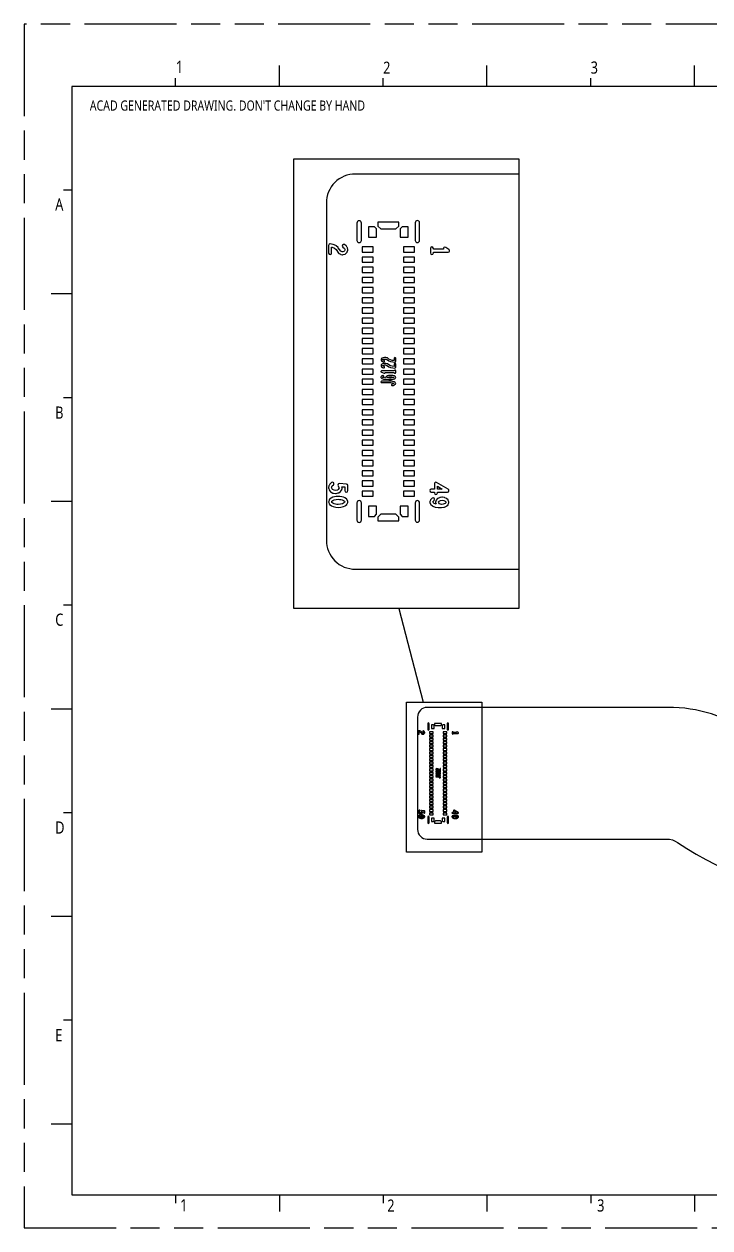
# Model space of a CAD drawing. Header units: millimetres. Extents: x 3228 to 3404, y -274 to -150.
# Drawn here: x 3228.4 to 3299.2, y -273.9 to -149.7 of the extents above; entities that cross this region are included whole.
import ezdxf

# ---------------------------------------------------------------- set-up
doc = ezdxf.new("R2010")
doc.units = ezdxf.units.MM
doc.linetypes.add('PHANTOM', pattern=[29.5, 9.5, -1.5, 3, -1.5, 3, -1.5, 9.5])
doc.layers.get('0').update_dxf_attribs({"lineweight": 25})
doc.layers.add('0PAPERF', color=2, linetype='PHANTOM', plot=False)
for name, color, linetype in [('c_layer1', 2, 'Continuous'), ('outline_layer0', 1, 'Continuous'), ('鵬鼎', 5, 'Continuous')]:
    doc.layers.add(name, color=color, linetype=linetype)
doc.layers.add('DIM', color=100, linetype='Continuous', lineweight=15)
doc.layers.add('尺寸線', color=3, linetype='Continuous', lineweight=20)
doc.styles.get("Standard").update_dxf_attribs({"font": 'simplex.shx', "width": 0.8, "height": 4})

msp = doc.modelspace()

# ---------------------------------------------------------------- linework, layer by layer
for p, q in [((3254.78, -156.09), (3254.78, -153.95)), ((3276.21, -156.09), (3276.21, -153.95)), ((3297.63, -156.09), (3297.63, -153.95)), ((3244.07, -156.09), (3244.07, -155.24)), ((3265.49, -156.09), (3265.49, -155.24)), ((3286.92, -156.09), (3286.92, -155.24)), ((3398.77, -156.09), (3233.35, -156.09)), ((3233.35, -156.09), (3233.35, -270.51)), ((3233.35, -166.81), (3232.5, -166.81)), ((3233.35, -177.52), (3231.21, -177.52)), ((3233.35, -188.23), (3232.5, -188.23)), ((3233.35, -198.95), (3231.21, -198.95)), ((3233.35, -209.66), (3232.5, -209.66)), ((3267.1, -210.01), (3269.64, -219.67)), ((3233.35, -220.37), (3231.21, -220.37)), ((3233.35, -231.09), (3232.5, -231.09)), ((3233.35, -241.8), (3231.21, -241.8)), ((3233.35, -252.51), (3232.5, -252.51)), ((3233.35, -260.46), (3233.35, -263.13)), ((3233.35, -263.23), (3231.21, -263.23)), ((3233.35, -263.13), (3233.35, -265.79)), ((3233.35, -265.18), (3233.35, -267.85)), ((3233.35, -267.85), (3233.35, -270.51)), ((3233.35, -270.51), (3398.77, -270.51)), ((3244.07, -270.51), (3244.07, -271.37)), ((3254.78, -270.51), (3254.78, -272.23)), ((3265.49, -270.51), (3265.49, -271.37)), ((3276.21, -270.51), (3276.21, -272.23)), ((3286.92, -270.51), (3286.92, -271.37)), ((3297.63, -270.51), (3297.63, -272.23))]:
    msp.add_line(p, q)
for points in [[(3256.28, -163.56), (3279.51, -163.56), (3279.51, -210.01), (3256.28, -210.01)], [(3267.92, -219.67), (3275.67, -219.67), (3275.67, -235.15), (3267.92, -235.15)]]:
    msp.add_lwpolyline(points, close=True)
at = {"layer": '0PAPERF'}
for p, q in [((3404.17, -149.66), (3228.42, -149.66)), ((3228.42, -149.66), (3228.42, -273.94)), ((3228.42, -273.94), (3404.17, -273.94))]:
    msp.add_line(p, q, dxfattribs=at)
at = {"layer": 'c_layer1'}
for p, q in [((3271.09, -197.38), (3271.58, -197.67)), ((3272.86, -230.95), (3273.02, -231.04))]:
    msp.add_line(p, q, dxfattribs=at)
for points in [[(3263.25, -171.99), (3263.25, -170.2, 1), (3262.79, -170.2), (3262.79, -171.99, 1)], [(3269.26, -171.99), (3269.26, -170.17, 1), (3268.8, -170.17), (3268.8, -171.99, 1)], [(3261.84, -172.93), (3261.81, -172.77, 0.096713), (3261.79, -172.72), (3261.71, -172.59, 0.104837), (3261.66, -172.54), (3261.5, -172.43, 1), (3261.33, -172.68), (3261.47, -172.78, -0.302275), (3261.5, -173.06), (3261.42, -173.14, -0.270288), (3261.12, -173.1), (3260.86, -172.75, 0.056123), (3260.84, -172.72), (3260.65, -172.55, 0.085641), (3260.6, -172.53), (3260.32, -172.41, 0.060722), (3260.29, -172.4), (3260.04, -172.36, 0.460623), (3259.86, -172.52), (3259.86, -173.31, 1), (3260.17, -173.31), (3260.17, -172.69), (3260.23, -172.7), (3260.46, -172.8), (3260.63, -172.94), (3260.9, -173.31, 0.111816), (3260.95, -173.35), (3261.09, -173.43, 0.098326), (3261.14, -173.45), (3261.31, -173.47, 0.085905), (3261.36, -173.46), (3261.53, -173.43, 0.135816), (3261.6, -173.39), (3261.74, -173.25, 0.134162), (3261.78, -173.19), (3261.84, -173, 0.118708)], [(3272.29, -172.93), (3271.95, -172.71, 0.797505), (3271.73, -172.91), (3270.68, -172.91), (3270.68, -172.83, 1), (3270.37, -172.83), (3270.37, -173.29, 1), (3270.68, -173.29), (3270.68, -173.21), (3272.2, -173.21, 0.738896)], [(3272.21, -197.69), (3271.01, -196.98, 0.581113), (3270.78, -197.12), (3270.78, -197.67), (3270.46, -197.67, 1), (3270.46, -197.97), (3270.78, -197.97), (3270.78, -198.07, 1), (3271.09, -198.07), (3271.09, -197.97), (3272.14, -197.97, 0.766334)], [(3261.83, -198.94), (3261.78, -198.79, 0.137533), (3261.73, -198.72), (3261.59, -198.6, 0.066396), (3261.56, -198.58, 0.128617), (3260.85, -198.42, 0.135549), (3260.11, -198.6), (3259.97, -198.72, 0.137545), (3259.93, -198.79), (3259.87, -198.94, 0.176865), (3259.87, -199.04), (3259.93, -199.19, 0.137533), (3259.97, -199.26), (3260.11, -199.37, 0.066396), (3260.15, -199.39), (3260.34, -199.48, 0.165297), (3261.39, -199.47), (3261.56, -199.39, 0.066364), (3261.59, -199.37), (3261.73, -199.26, 0.137724), (3261.78, -199.19), (3261.83, -199.04, 0.178228)], [(3261.53, -198.99), (3261.51, -199.05), (3261.41, -199.12), (3261.28, -199.19), (3261.08, -199.24), (3260.85, -199.25, -0.13067), (3260.29, -199.12), (3260.2, -199.05), (3260.18, -198.99), (3260.2, -198.93), (3260.29, -198.85), (3260.43, -198.79), (3260.63, -198.74), (3260.85, -198.72, -0.13067), (3261.41, -198.85), (3261.51, -198.93)], [(3263.25, -200.87), (3263.25, -199.09, 1), (3262.79, -199.09), (3262.79, -200.87, 1)], [(3269.26, -200.86), (3269.26, -199.09, 1), (3268.8, -199.09), (3268.8, -200.86, 1)], [(3270.25, -222.48), (3270.25, -221.89, 1), (3270.09, -221.89), (3270.09, -222.48, 1)], [(3272.25, -222.48), (3272.25, -221.87, 1), (3272.1, -221.87), (3272.1, -222.48, 1)], [(3269.78, -222.79), (3269.77, -222.74, 0.096713), (3269.76, -222.73), (3269.73, -222.68, 0.104837), (3269.72, -222.67), (3269.66, -222.63, 1), (3269.61, -222.71), (3269.65, -222.74, -0.302275), (3269.66, -222.84), (3269.64, -222.86, -0.270288), (3269.54, -222.85), (3269.45, -222.73, 0.056123), (3269.44, -222.73), (3269.38, -222.67, 0.085641), (3269.37, -222.66), (3269.27, -222.62, 0.060722), (3269.26, -222.62), (3269.18, -222.61, 0.460623), (3269.12, -222.66), (3269.12, -222.92, 1), (3269.22, -222.92), (3269.22, -222.72), (3269.24, -222.72), (3269.32, -222.75), (3269.37, -222.8), (3269.46, -222.92, 0.111816), (3269.48, -222.94), (3269.53, -222.96, 0.098326), (3269.55, -222.97), (3269.6, -222.97, 0.085905), (3269.62, -222.97), (3269.67, -222.96, 0.135816), (3269.7, -222.95), (3269.74, -222.9, 0.134162), (3269.76, -222.88), (3269.78, -222.82, 0.118708)], [(3273.26, -222.8), (3273.15, -222.72, 0.797505), (3273.08, -222.79), (3272.72, -222.79), (3272.72, -222.76, 1), (3272.62, -222.76), (3272.62, -222.91, 1), (3272.72, -222.91), (3272.72, -222.89), (3273.23, -222.89, 0.738896)], [(3273.24, -231.05), (3272.84, -230.81, 0.581113), (3272.76, -230.86), (3272.76, -231.04), (3272.65, -231.04, 1), (3272.65, -231.14), (3272.76, -231.14), (3272.76, -231.17, 1), (3272.86, -231.17), (3272.86, -231.14), (3273.21, -231.14, 0.766334)], [(3269.78, -231.46), (3269.76, -231.41, 0.137533), (3269.74, -231.39), (3269.69, -231.35, 0.066396), (3269.68, -231.35, 0.128617), (3269.45, -231.29, 0.135549), (3269.2, -231.35), (3269.16, -231.39, 0.137545), (3269.14, -231.41), (3269.12, -231.46, 0.176865), (3269.12, -231.5), (3269.14, -231.55, 0.137533), (3269.16, -231.57), (3269.2, -231.61, 0.066396), (3269.21, -231.62), (3269.28, -231.64, 0.165297), (3269.63, -231.64), (3269.68, -231.62, 0.066364), (3269.69, -231.61), (3269.74, -231.57, 0.137724), (3269.76, -231.55), (3269.78, -231.5, 0.178228)], [(3269.67, -231.48), (3269.67, -231.5), (3269.64, -231.53), (3269.59, -231.55), (3269.52, -231.56), (3269.45, -231.57, -0.13067), (3269.26, -231.53), (3269.23, -231.5), (3269.22, -231.48), (3269.23, -231.46), (3269.26, -231.44), (3269.31, -231.42), (3269.37, -231.4), (3269.45, -231.39, -0.13067), (3269.64, -231.44), (3269.67, -231.46)], [(3270.25, -232.11), (3270.25, -231.52, 1), (3270.09, -231.52), (3270.09, -232.11, 1)], [(3272.25, -232.1), (3272.25, -231.52, 1), (3272.1, -231.52), (3272.1, -232.1, 1)]]:
    msp.add_lwpolyline(points, format="xyb", close=True, dxfattribs=at)
for points in [[(3267.1, -170.51), (3267.1, -170.12), (3264.94, -170.12), (3264.94, -170.51), (3265.24, -170.81), (3266.8, -170.81)], [(3264.81, -171.65), (3264.81, -170.81), (3264.6, -170.6), (3263.97, -170.6), (3263.97, -171.65)], [(3268.08, -171.65), (3268.08, -170.6), (3267.45, -170.6), (3267.24, -170.81), (3267.24, -171.65)], [(3264.45, -173.2), (3264.45, -172.67), (3263.31, -172.67), (3263.31, -173.2)], [(3268.74, -173.2), (3268.74, -172.67), (3267.6, -172.67), (3267.6, -173.2)], [(3264.45, -174.25), (3264.45, -173.72), (3263.31, -173.72), (3263.31, -174.25)], [(3268.74, -174.25), (3268.74, -173.72), (3267.6, -173.72), (3267.6, -174.25)], [(3264.45, -175.3), (3264.45, -174.77), (3263.31, -174.77), (3263.31, -175.3)], [(3268.74, -175.3), (3268.74, -174.77), (3267.6, -174.77), (3267.6, -175.3)], [(3264.45, -176.35), (3264.45, -175.82), (3263.31, -175.82), (3263.31, -176.35)], [(3268.74, -176.35), (3268.74, -175.82), (3267.6, -175.82), (3267.6, -176.35)], [(3264.45, -177.4), (3264.45, -176.87), (3263.31, -176.87), (3263.31, -177.4)], [(3268.74, -177.4), (3268.74, -176.87), (3267.6, -176.87), (3267.6, -177.4)], [(3264.45, -178.45), (3264.45, -177.92), (3263.31, -177.92), (3263.31, -178.45)], [(3268.74, -178.45), (3268.74, -177.92), (3267.6, -177.92), (3267.6, -178.45)], [(3264.45, -179.5), (3264.45, -178.97), (3263.31, -178.97), (3263.31, -179.5)], [(3264.45, -180.55), (3264.45, -180.02), (3263.31, -180.02), (3263.31, -180.55)], [(3268.74, -179.5), (3268.74, -178.97), (3267.6, -178.97), (3267.6, -179.5)], [(3268.74, -180.55), (3268.74, -180.02), (3267.6, -180.02), (3267.6, -180.55)], [(3264.45, -181.6), (3264.45, -181.07), (3263.31, -181.07), (3263.31, -181.6)], [(3268.74, -181.6), (3268.74, -181.07), (3267.6, -181.07), (3267.6, -181.6)], [(3264.45, -182.65), (3264.45, -182.12), (3263.31, -182.12), (3263.31, -182.65)], [(3268.74, -182.65), (3268.74, -182.12), (3267.6, -182.12), (3267.6, -182.65)], [(3264.45, -183.7), (3264.45, -183.17), (3263.31, -183.17), (3263.31, -183.7)], [(3268.74, -183.7), (3268.74, -183.17), (3267.6, -183.17), (3267.6, -183.7)], [(3264.45, -184.75), (3264.45, -184.22), (3263.31, -184.22), (3263.31, -184.75)], [(3268.74, -184.75), (3268.74, -184.22), (3267.6, -184.22), (3267.6, -184.75)], [(3264.45, -185.8), (3264.45, -185.27), (3263.31, -185.27), (3263.31, -185.8)], [(3264.45, -186.85), (3264.45, -186.32), (3263.31, -186.32), (3263.31, -186.85)], [(3268.74, -185.8), (3268.74, -185.27), (3267.6, -185.27), (3267.6, -185.8)], [(3268.74, -186.85), (3268.74, -186.32), (3267.6, -186.32), (3267.6, -186.85)], [(3264.45, -187.9), (3264.45, -187.37), (3263.31, -187.37), (3263.31, -187.9)], [(3268.74, -187.9), (3268.74, -187.37), (3267.6, -187.37), (3267.6, -187.9)], [(3264.45, -188.95), (3264.45, -188.42), (3263.31, -188.42), (3263.31, -188.95)], [(3268.74, -188.95), (3268.74, -188.42), (3267.6, -188.42), (3267.6, -188.95)], [(3264.45, -190), (3264.45, -189.47), (3263.31, -189.47), (3263.31, -190)], [(3268.74, -190), (3268.74, -189.47), (3267.6, -189.47), (3267.6, -190)], [(3264.45, -191.05), (3264.45, -190.52), (3263.31, -190.52), (3263.31, -191.05)], [(3268.74, -191.05), (3268.74, -190.52), (3267.6, -190.52), (3267.6, -191.05)], [(3264.45, -192.1), (3264.45, -191.57), (3263.31, -191.57), (3263.31, -192.1)], [(3264.45, -193.15), (3264.45, -192.62), (3263.31, -192.62), (3263.31, -193.15)], [(3268.74, -192.1), (3268.74, -191.57), (3267.6, -191.57), (3267.6, -192.1)], [(3268.74, -193.15), (3268.74, -192.62), (3267.6, -192.62), (3267.6, -193.15)], [(3264.45, -194.2), (3264.45, -193.67), (3263.31, -193.67), (3263.31, -194.2)], [(3268.74, -194.2), (3268.74, -193.67), (3267.6, -193.67), (3267.6, -194.2)], [(3264.45, -195.25), (3264.45, -194.72), (3263.31, -194.72), (3263.31, -195.25)], [(3268.74, -195.25), (3268.74, -194.72), (3267.6, -194.72), (3267.6, -195.25)], [(3264.45, -196.3), (3264.45, -195.77), (3263.31, -195.77), (3263.31, -196.3)], [(3268.74, -196.3), (3268.74, -195.77), (3267.6, -195.77), (3267.6, -196.3)], [(3264.45, -197.35), (3264.45, -196.82), (3263.31, -196.82), (3263.31, -197.35)], [(3268.74, -197.35), (3268.74, -196.82), (3267.6, -196.82), (3267.6, -197.35)], [(3264.45, -198.4), (3264.45, -197.87), (3263.31, -197.87), (3263.31, -198.4)], [(3268.74, -198.4), (3268.74, -197.87), (3267.6, -197.87), (3267.6, -198.4)], [(3271.97, -199.04), (3271.95, -199.09), (3271.88, -199.16), (3271.7, -199.24), (3271.52, -199.26), (3271.32, -199.18), (3271.23, -199.1), (3271.21, -199.03), (3271.22, -198.98), (3271.28, -198.92), (3271.43, -198.84), (3271.58, -198.81), (3271.76, -198.84), (3271.88, -198.9), (3271.95, -198.97)], [(3264.81, -200.27), (3264.81, -199.43), (3263.97, -199.43), (3263.97, -200.48), (3264.6, -200.48)], [(3268.08, -200.48), (3268.08, -199.43), (3267.24, -199.43), (3267.24, -200.27), (3267.45, -200.48)], [(3267.1, -200.96), (3267.1, -200.57), (3266.8, -200.27), (3265.24, -200.27), (3264.94, -200.57), (3264.94, -200.96)], [(3270.77, -222.37), (3270.77, -222.09), (3270.7, -222.02), (3270.49, -222.02), (3270.49, -222.37)], [(3271.53, -221.99), (3271.53, -221.86), (3270.81, -221.86), (3270.81, -221.99), (3270.91, -222.09), (3271.43, -222.09)], [(3271.86, -222.37), (3271.86, -222.02), (3271.65, -222.02), (3271.58, -222.09), (3271.58, -222.37)], [(3270.65, -222.89), (3270.65, -222.71), (3270.27, -222.71), (3270.27, -222.89)], [(3270.65, -223.24), (3270.65, -223.06), (3270.27, -223.06), (3270.27, -223.24)], [(3270.65, -223.59), (3270.65, -223.41), (3270.27, -223.41), (3270.27, -223.59)], [(3272.08, -222.89), (3272.08, -222.71), (3271.7, -222.71), (3271.7, -222.89)], [(3272.08, -223.24), (3272.08, -223.06), (3271.7, -223.06), (3271.7, -223.24)], [(3272.08, -223.59), (3272.08, -223.41), (3271.7, -223.41), (3271.7, -223.59)], [(3270.65, -223.94), (3270.65, -223.76), (3270.27, -223.76), (3270.27, -223.94)], [(3270.65, -224.29), (3270.65, -224.11), (3270.27, -224.11), (3270.27, -224.29)], [(3270.65, -224.64), (3270.65, -224.46), (3270.27, -224.46), (3270.27, -224.64)], [(3270.65, -224.99), (3270.65, -224.81), (3270.27, -224.81), (3270.27, -224.99)], [(3272.08, -223.94), (3272.08, -223.76), (3271.7, -223.76), (3271.7, -223.94)], [(3272.08, -224.29), (3272.08, -224.11), (3271.7, -224.11), (3271.7, -224.29)], [(3272.08, -224.64), (3272.08, -224.46), (3271.7, -224.46), (3271.7, -224.64)], [(3272.08, -224.99), (3272.08, -224.81), (3271.7, -224.81), (3271.7, -224.99)], [(3270.65, -225.34), (3270.65, -225.16), (3270.27, -225.16), (3270.27, -225.34)], [(3270.65, -225.69), (3270.65, -225.51), (3270.27, -225.51), (3270.27, -225.69)], [(3270.65, -226.04), (3270.65, -225.86), (3270.27, -225.86), (3270.27, -226.04)], [(3272.08, -225.34), (3272.08, -225.16), (3271.7, -225.16), (3271.7, -225.34)], [(3272.08, -225.69), (3272.08, -225.51), (3271.7, -225.51), (3271.7, -225.69)], [(3272.08, -226.04), (3272.08, -225.86), (3271.7, -225.86), (3271.7, -226.04)], [(3270.65, -226.39), (3270.65, -226.21), (3270.27, -226.21), (3270.27, -226.39)], [(3270.65, -226.74), (3270.65, -226.56), (3270.27, -226.56), (3270.27, -226.74)], [(3270.65, -227.09), (3270.65, -226.91), (3270.27, -226.91), (3270.27, -227.09)], [(3270.65, -227.44), (3270.65, -227.26), (3270.27, -227.26), (3270.27, -227.44)], [(3272.08, -226.39), (3272.08, -226.21), (3271.7, -226.21), (3271.7, -226.39)], [(3272.08, -226.74), (3272.08, -226.56), (3271.7, -226.56), (3271.7, -226.74)], [(3272.08, -227.09), (3272.08, -226.91), (3271.7, -226.91), (3271.7, -227.09)], [(3272.08, -227.44), (3272.08, -227.26), (3271.7, -227.26), (3271.7, -227.44)], [(3270.65, -227.79), (3270.65, -227.61), (3270.27, -227.61), (3270.27, -227.79)], [(3270.65, -228.14), (3270.65, -227.96), (3270.27, -227.96), (3270.27, -228.14)], [(3270.65, -228.49), (3270.65, -228.31), (3270.27, -228.31), (3270.27, -228.49)], [(3270.65, -228.84), (3270.65, -228.66), (3270.27, -228.66), (3270.27, -228.84)], [(3272.08, -227.79), (3272.08, -227.61), (3271.7, -227.61), (3271.7, -227.79)], [(3272.08, -228.14), (3272.08, -227.96), (3271.7, -227.96), (3271.7, -228.14)], [(3272.08, -228.49), (3272.08, -228.31), (3271.7, -228.31), (3271.7, -228.49)], [(3272.08, -228.84), (3272.08, -228.66), (3271.7, -228.66), (3271.7, -228.84)], [(3270.65, -229.19), (3270.65, -229.01), (3270.27, -229.01), (3270.27, -229.19)], [(3270.65, -229.54), (3270.65, -229.36), (3270.27, -229.36), (3270.27, -229.54)], [(3270.65, -229.89), (3270.65, -229.71), (3270.27, -229.71), (3270.27, -229.89)], [(3272.08, -229.19), (3272.08, -229.01), (3271.7, -229.01), (3271.7, -229.19)], [(3272.08, -229.54), (3272.08, -229.36), (3271.7, -229.36), (3271.7, -229.54)], [(3272.08, -229.89), (3272.08, -229.71), (3271.7, -229.71), (3271.7, -229.89)], [(3270.65, -230.24), (3270.65, -230.06), (3270.27, -230.06), (3270.27, -230.24)], [(3270.65, -230.59), (3270.65, -230.41), (3270.27, -230.41), (3270.27, -230.59)], [(3270.65, -230.94), (3270.65, -230.76), (3270.27, -230.76), (3270.27, -230.94)], [(3270.65, -231.29), (3270.65, -231.11), (3270.27, -231.11), (3270.27, -231.29)], [(3272.08, -230.24), (3272.08, -230.06), (3271.7, -230.06), (3271.7, -230.24)], [(3272.08, -230.59), (3272.08, -230.41), (3271.7, -230.41), (3271.7, -230.59)], [(3272.08, -230.94), (3272.08, -230.76), (3271.7, -230.76), (3271.7, -230.94)], [(3272.08, -231.29), (3272.08, -231.11), (3271.7, -231.11), (3271.7, -231.29)], [(3270.77, -231.91), (3270.77, -231.63), (3270.49, -231.63), (3270.49, -231.98), (3270.7, -231.98)], [(3271.53, -232.14), (3271.53, -232.01), (3271.43, -231.91), (3270.91, -231.91), (3270.81, -232.01), (3270.81, -232.14)], [(3271.86, -231.98), (3271.86, -231.63), (3271.58, -231.63), (3271.58, -231.91), (3271.65, -231.98)], [(3273.16, -231.5), (3273.15, -231.51), (3273.13, -231.54), (3273.07, -231.56), (3273, -231.57), (3272.94, -231.54), (3272.91, -231.52), (3272.9, -231.49), (3272.9, -231.48), (3272.92, -231.46), (3272.97, -231.43), (3273.02, -231.42), (3273.08, -231.43), (3273.12, -231.45), (3273.15, -231.48)]]:
    msp.add_lwpolyline(points, close=True, dxfattribs=at)
for points in [[(3266.63, -184.4, -0.168572), (3265.93, -184.13, 0.217828), (3265.35, -184.16, 0.647439), (3265.41, -184.49), (3265.54, -184.54, 1), (3265.59, -184.39), (3265.47, -184.35), (3265.42, -184.32)], [(3266.63, -185.01, -0.168572), (3265.93, -184.74, 0.217828), (3265.35, -184.77, 0.647439), (3265.41, -185.1), (3265.54, -185.15, 1), (3265.59, -185), (3265.47, -184.96), (3265.42, -184.93)], [(3265.42, -184.31), (3265.44, -184.29, -0.205157), (3265.85, -184.27), (3266.09, -184.42), (3266.25, -184.49, 0.054098), (3266.26, -184.49), (3266.5, -184.54), (3266.7, -184.56, 0.438296), (3266.79, -184.48)], [(3265.42, -184.92), (3265.44, -184.9, -0.205157), (3265.85, -184.88), (3266.09, -185.03), (3266.25, -185.1, 0.054098), (3266.26, -185.1), (3266.5, -185.15), (3266.7, -185.17, 0.438296), (3266.79, -185.09)], [(3266.79, -184.48), (3266.79, -184.16, 1), (3266.63, -184.16), (3266.63, -184.4)], [(3266.79, -185.09), (3266.79, -184.77, 1), (3266.63, -184.77), (3266.63, -185.01)], [(3266.79, -185.63), (3266.79, -185.45, 1.104017), (3266.63, -185.46), (3265.34, -185.46, 0.856511), (3265.31, -185.61), (3265.59, -185.7, 0.577204), (3265.69, -185.62), (3266.63, -185.62)], [(3265.44, -186.12), (3265.52, -186.09, 1), (3265.47, -185.95), (3265.36, -185.99, 0.13931), (3265.33, -186.01), (3265.28, -186.06, 0.288602), (3265.27, -186.14), (3265.29, -186.19, 0.187225), (3265.63, -186.33), (3266.09, -186.37), (3266.33, -186.36), (3266.54, -186.33, 0.060017), (3266.55, -186.33), (3266.69, -186.27, 0.143036), (3266.73, -186.25), (3266.77, -186.19)], [(3266.77, -186.19, 0.35254), (3266.77, -186.09), (3266.72, -186.04, 0.128419), (3266.28, -185.93, 0.137235), (3265.83, -186.03), (3265.78, -186.08, 0.454983), (3265.8, -186.2)], [(3265.94, -186.14, -0.126348), (3266.27, -186.08), (3266.4, -186.09), (3266.53, -186.12), (3266.6, -186.15)], [(3266.77, -186.73), (3266.73, -186.67, 0.147813), (3266.25, -186.53), (3265.34, -186.53, 1), (3265.34, -186.68), (3266.25, -186.68, -0.140008), (3266.61, -186.77)], [(3266.61, -186.77), (3266.54, -186.8), (3266.41, -186.84, 1), (3266.46, -186.98)], [(3266.46, -186.98, 0.181051), (3266.77, -186.82, 0.35261), (3266.77, -186.73)], [(3261.84, -197.83), (3261.84, -197.31, 0.39319), (3261.7, -197.16), (3260.98, -197.1, 0.624458), (3260.84, -197.34), (3260.93, -197.49), (3260.95, -197.56), (3260.93, -197.62), (3260.86, -197.71), (3260.77, -197.78), (3260.59, -197.81), (3260.42, -197.79), (3260.28, -197.72, -0.305347), (3260.19, -197.42), (3260.24, -197.34), (3260.36, -197.24, 1), (3260.17, -197), (3260.03, -197.12, 0.083487), (3260, -197.15), (3259.91, -197.29, 0.101064), (3259.89, -197.34), (3259.86, -197.52, 0.121427), (3259.87, -197.59), (3259.93, -197.76, 0.097929), (3259.95, -197.81), (3260.07, -197.94, 0.106483), (3260.12, -197.98), (3260.31, -198.08, 0.093881), (3260.37, -198.09), (3260.59, -198.11, 0.064119), (3260.63, -198.11), (3260.85, -198.07, 0.109161), (3260.91, -198.05), (3261.05, -197.95, 0.071734), (3261.08, -197.92), (3261.19, -197.79, 0.123068), (3261.23, -197.72), (3261.25, -197.59, 0.104668), (3261.25, -197.53), (3261.23, -197.43)], [(3261.23, -197.43), (3261.54, -197.45), (3261.54, -197.83, 1), (3261.84, -197.83)], [(3270.95, -199.23), (3270.76, -199.15), (3270.64, -199.06), (3270.62, -199), (3270.65, -198.94), (3270.76, -198.83, 1), (3270.55, -198.61), (3270.41, -198.74, 0.117365), (3270.37, -198.8), (3270.32, -198.95, 0.176865), (3270.32, -199.05), (3270.37, -199.21, 0.139086), (3270.42, -199.27), (3270.59, -199.41, 0.078965), (3270.63, -199.43), (3270.88, -199.53, 0.055217), (3270.91, -199.53), (3271.19, -199.57), (3271.52, -199.57), (3271.77, -199.53, 0.064938), (3271.81, -199.52), (3272.03, -199.43, 0.099658), (3272.08, -199.39), (3272.19, -199.28, 0.096283), (3272.22, -199.23), (3272.28, -199.1, 0.189469), (3272.28, -198.99)], [(3272.28, -198.99), (3272.22, -198.84, 0.107275), (3272.19, -198.78), (3272.08, -198.67, 0.094164), (3272.03, -198.63), (3271.87, -198.56, 0.06656), (3271.83, -198.55), (3271.61, -198.51, 0.092117), (3271.55, -198.51), (3271.35, -198.55, 0.065953), (3271.32, -198.56), (3271.12, -198.65, 0.088933), (3271.08, -198.69), (3270.97, -198.8, 0.282779), (3270.95, -199.23)], [(3271.38, -226.62, -0.168572), (3271.14, -226.53, 0.217828), (3270.95, -226.54, 0.647439), (3270.97, -226.65), (3271.01, -226.66, 1), (3271.03, -226.62), (3270.99, -226.6), (3270.97, -226.59)], [(3271.38, -226.82, -0.168572), (3271.14, -226.73, 0.217828), (3270.95, -226.74, 0.647439), (3270.97, -226.85), (3271.01, -226.87, 1), (3271.03, -226.82), (3270.99, -226.81), (3270.97, -226.79)], [(3271.43, -227.03), (3271.43, -226.97, 1.104017), (3271.38, -226.97), (3270.94, -226.97, 0.856511), (3270.94, -227.02), (3271.03, -227.05, 0.577204), (3271.06, -227.02), (3271.38, -227.02)], [(3270.98, -227.19), (3271.01, -227.18, 1), (3270.99, -227.13), (3270.95, -227.15, 0.13931), (3270.94, -227.15), (3270.92, -227.17, 0.288602), (3270.92, -227.2), (3270.93, -227.22, 0.187225), (3271.04, -227.26), (3271.2, -227.28), (3271.28, -227.27), (3271.34, -227.26, 0.060017), (3271.35, -227.26), (3271.39, -227.24, 0.143036), (3271.41, -227.23), (3271.42, -227.21)], [(3271.42, -227.39), (3271.41, -227.37, 0.147813), (3271.25, -227.33), (3270.94, -227.33, 1), (3270.94, -227.38), (3271.25, -227.38, -0.140008), (3271.37, -227.41)], [(3270.97, -226.59), (3270.98, -226.58, -0.205157), (3271.12, -226.57), (3271.19, -226.63), (3271.25, -226.65, 0.054098), (3271.25, -226.65), (3271.33, -226.67), (3271.4, -226.67, 0.438296), (3271.43, -226.65)], [(3270.97, -226.79), (3270.98, -226.78, -0.205157), (3271.12, -226.78), (3271.19, -226.83), (3271.25, -226.85, 0.054098), (3271.25, -226.85), (3271.33, -226.87), (3271.4, -226.87, 0.438296), (3271.43, -226.85)], [(3271.42, -227.21, 0.35254), (3271.42, -227.18), (3271.41, -227.16, 0.128419), (3271.26, -227.13, 0.137235), (3271.11, -227.16), (3271.09, -227.18, 0.454983), (3271.1, -227.22)], [(3271.15, -227.2, -0.126348), (3271.26, -227.18), (3271.3, -227.18), (3271.34, -227.19), (3271.36, -227.2)], [(3271.37, -227.41), (3271.35, -227.42), (3271.3, -227.43, 1), (3271.32, -227.48)], [(3271.32, -227.48, 0.181051), (3271.42, -227.43, 0.35261), (3271.42, -227.39)], [(3271.43, -226.65), (3271.43, -226.54, 1), (3271.38, -226.54), (3271.38, -226.62)], [(3271.43, -226.85), (3271.43, -226.74, 1), (3271.38, -226.74), (3271.38, -226.82)], [(3269.78, -231.09), (3269.78, -230.92, 0.39319), (3269.73, -230.87), (3269.49, -230.85, 0.624458), (3269.44, -230.93), (3269.48, -230.98), (3269.48, -231.01), (3269.48, -231.03), (3269.45, -231.06), (3269.42, -231.08), (3269.36, -231.09), (3269.3, -231.08), (3269.26, -231.06, -0.305347), (3269.23, -230.96), (3269.25, -230.93), (3269.29, -230.9, 1), (3269.22, -230.82), (3269.17, -230.86, 0.083487), (3269.16, -230.87), (3269.14, -230.91, 0.101064), (3269.13, -230.93), (3269.12, -230.99, 0.121427), (3269.12, -231.01), (3269.14, -231.07, 0.097929), (3269.15, -231.09), (3269.19, -231.13, 0.106483), (3269.2, -231.15), (3269.27, -231.18, 0.093881), (3269.29, -231.18), (3269.36, -231.19, 0.064119), (3269.37, -231.19), (3269.45, -231.18, 0.109161), (3269.47, -231.17), (3269.51, -231.14, 0.071734), (3269.52, -231.13), (3269.56, -231.08, 0.123068), (3269.57, -231.06), (3269.58, -231.02, 0.104668), (3269.58, -230.99), (3269.58, -230.96)], [(3269.58, -230.96), (3269.68, -230.97), (3269.68, -231.09, 1), (3269.78, -231.09)], [(3272.82, -231.56), (3272.75, -231.54), (3272.71, -231.51), (3272.71, -231.49), (3272.71, -231.46), (3272.75, -231.43, 1), (3272.68, -231.35), (3272.63, -231.4, 0.117365), (3272.62, -231.42), (3272.6, -231.47, 0.176865), (3272.6, -231.5), (3272.62, -231.55, 0.139086), (3272.64, -231.58), (3272.69, -231.62, 0.078965), (3272.71, -231.63), (3272.79, -231.66, 0.055217), (3272.8, -231.66), (3272.89, -231.68), (3273, -231.68), (3273.09, -231.66, 0.064938), (3273.1, -231.66), (3273.17, -231.63, 0.099658), (3273.19, -231.62), (3273.23, -231.58, 0.096283), (3273.24, -231.56), (3273.26, -231.52, 0.189469), (3273.26, -231.48)], [(3273.26, -231.48), (3273.24, -231.43, 0.107275), (3273.23, -231.41), (3273.19, -231.37, 0.094164), (3273.18, -231.36), (3273.12, -231.34, 0.06656), (3273.11, -231.33), (3273.03, -231.32, 0.092117), (3273.01, -231.32), (3272.95, -231.33, 0.065953), (3272.94, -231.34), (3272.87, -231.37, 0.088933), (3272.86, -231.38), (3272.82, -231.42, 0.282779), (3272.82, -231.56)]]:
    msp.add_lwpolyline(points, format="xyb", dxfattribs=at)
for points in [[(3265.8, -186.2), (3265.5, -186.15), (3265.44, -186.12)], [(3266.6, -186.15), (3266.51, -186.18), (3266.31, -186.21), (3266.14, -186.22), (3266.01, -186.17), (3265.94, -186.14)], [(3271.58, -197.67), (3271.09, -197.67), (3271.09, -197.38)], [(3271.1, -227.22), (3271, -227.2), (3270.98, -227.19)], [(3271.36, -227.2), (3271.33, -227.21), (3271.27, -227.22), (3271.21, -227.22), (3271.17, -227.21), (3271.15, -227.2)], [(3273.02, -231.04), (3272.86, -231.04), (3272.86, -230.95)]]:
    msp.add_lwpolyline(points, dxfattribs=at)
for centre, radius in [((3266.71, -185.63), 0.0762), ((3271.4, -227.03), 0.0254)]:
    msp.add_arc(centre, radius, 180, 0, dxfattribs=at)
at = {"layer": 'outline_layer0'}
msp.add_lwpolyline([(3279.51, -165.14), (3262.63, -165.14, 0.414215), (3259.63, -168.14), (3259.63, -202.94, 0.414215), (3262.63, -205.94), (3279.51, -205.94)], format="xyb", dxfattribs=at)
msp.add_lwpolyline([(3269.04, -232.8, 0.414215), (3270.04, -233.8), (3294.76, -233.8, -0.151039), (3295.89, -234.15, 0.151026), (3312.93, -239.41), (3318.43, -239.41, 0.100411), (3330.2, -237.03, -0.144704), (3331.32, -236.9), (3349.05, -240.02, 0.414203), (3350.2, -239.21), (3352.22, -227.79, 0.414289), (3351.41, -226.63), (3333.54, -223.48, 0.145893), (3324.97, -224.47, -0.101585), (3318.43, -225.81), (3312.93, -225.81, -0.152268), (3303.49, -222.87, 0.152268), (3294.91, -220.2), (3270.04, -220.2, 0.414215), (3269.04, -221.2)], format="xyb", close=True, dxfattribs=at)

# ---------------------------------------------------------------- texts
at = {"layer": 'DIM', "char_height": 1.2575, "width": 0.7656, "attachment_point": 1}
for s, insert in [('{\\fMicrosoft JhengHei|b0|i0|c136|p0;\\C0;1}', (3244.09, -153.44)), ('{\\fMicrosoft JhengHei|b0|i0|c136|p0;\\C0;2}', (3265.49, -153.54)), ('{\\fMicrosoft JhengHei|b0|i0|c136|p0;\\C0;3}', (3286.92, -153.52)), ('{\\fMicrosoft JhengHei|b0|i0|c136|p0;\\C0;1}', (3244.53, -270.98)), ('{\\fMicrosoft JhengHei|b0|i0|c136|p0;\\C0;2}', (3265.92, -271.01)), ('{\\fMicrosoft JhengHei|b0|i0|c136|p0;\\C0;3}', (3287.59, -270.99))]:
    msp.add_mtext(s, dxfattribs=dict(at, insert=insert))
at = {"layer": '尺寸線', "linetype": 'Continuous', "insert": (3235.21, -157.55), "char_height": 1.0442, "width": 163.6268, "attachment_point": 1}
msp.add_mtext("{\\fMicrosoft JhengHei|b0|i0|c136|p0;ACAD GENERATED DRAWING. DON'T CHANGE BY HAND}", dxfattribs=at)
at = {"layer": '鵬鼎', "char_height": 1.2575, "width": 2.3719, "attachment_point": 1}
for s, insert in [('{\\fMicrosoft JhengHei|b0|i0|c136|p0;\\C0;A}', (3231.64, -167.65)), ('{\\fMicrosoft JhengHei|b0|i0|c136|p0;\\C0;B}', (3231.64, -189.14)), ('{\\fMicrosoft JhengHei|b0|i0|c136|p0;\\C0;C}', (3231.64, -210.52)), ('{\\fMicrosoft JhengHei|b0|i0|c136|p0;\\C0;D}', (3231.64, -231.98)), ('{\\fMicrosoft JhengHei|b0|i0|c136|p0;\\C0;E}', (3231.64, -253.42))]:
    msp.add_mtext(s, dxfattribs=dict(at, insert=insert))

doc.saveas('drawing.dxf')
